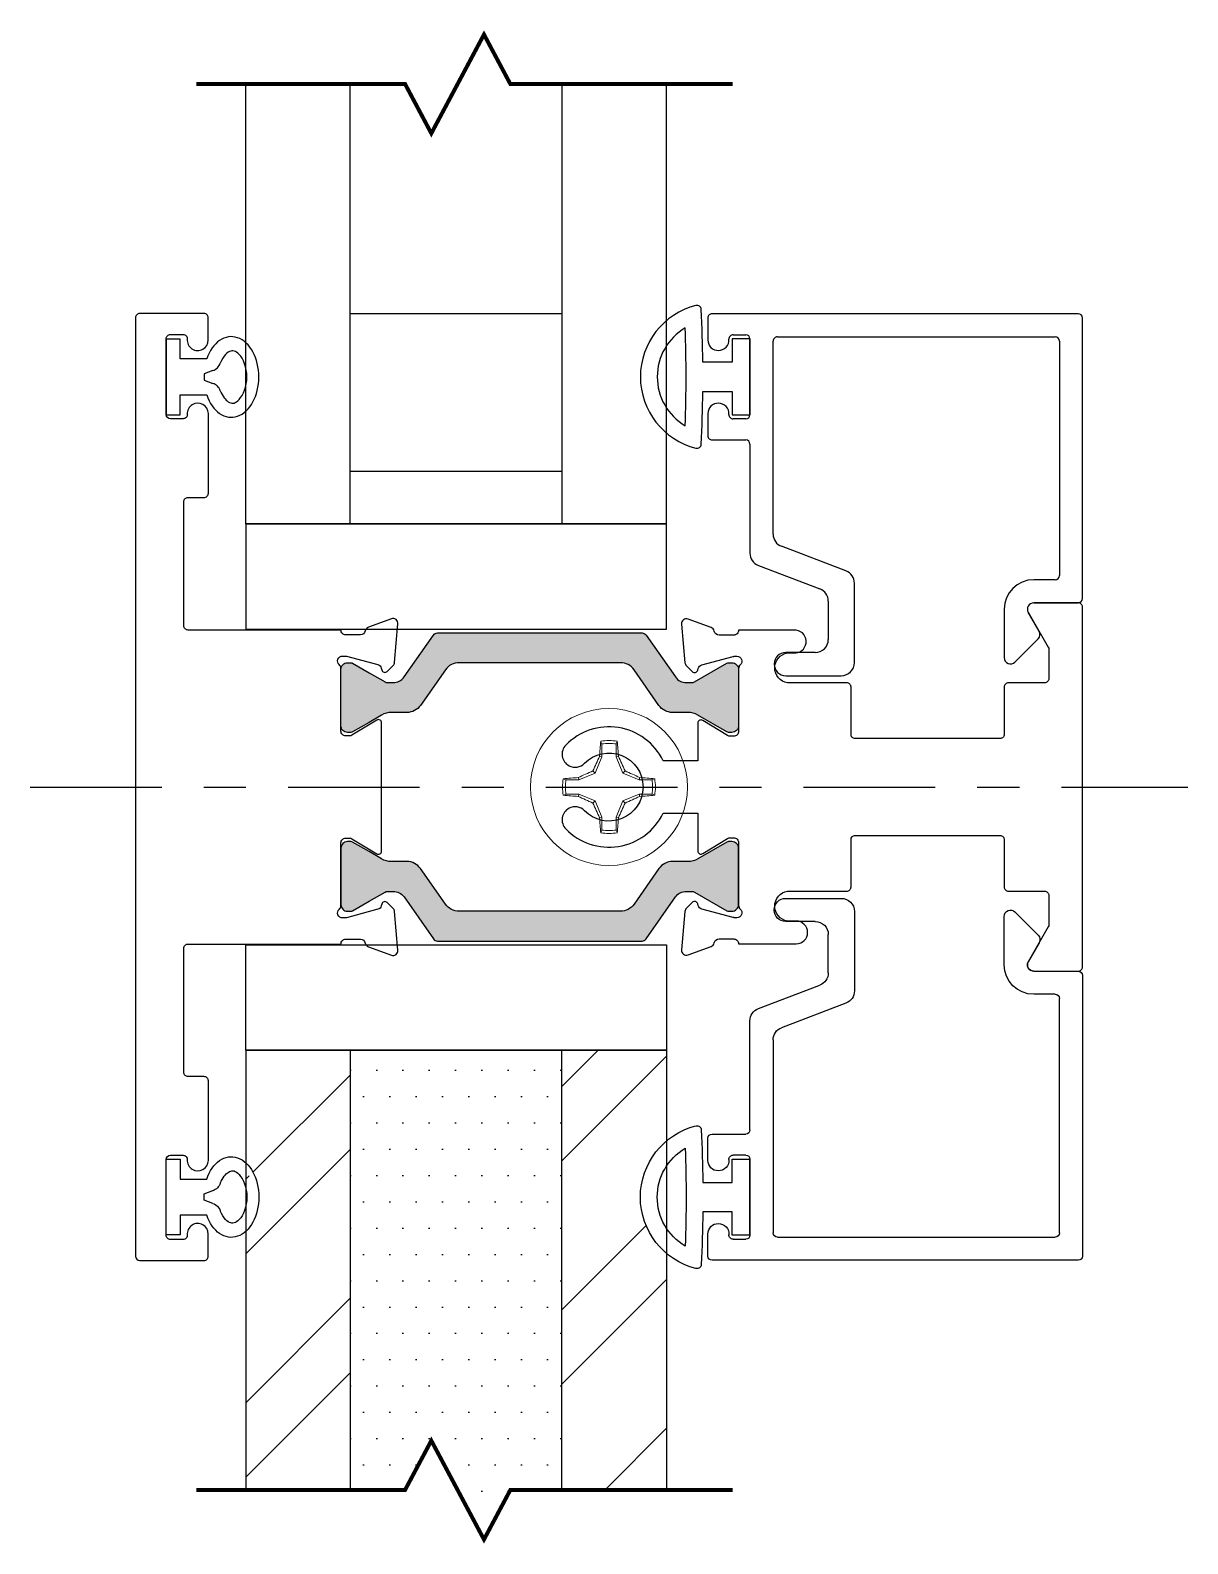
# Model space of a CAD drawing. Extents: x -82 to 113, y -82 to 93.
# Drawn here: x 15.365 to 18.115, y 75.468 to 79.064 of the extents above; entities that cross this region are included whole.
import ezdxf

# ---------------------------------------------------------------- set-up
doc = ezdxf.new("R2010")
doc.units = 0
doc.header["$MEASUREMENT"] = 0
doc.linetypes.add('CENTER', pattern=[2, 1.25, -0.25, 0.25, -0.25])
doc.layers.get('0').update_dxf_attribs({"linetype": 'CONTINUOUS'})
for name, color, linetype in [('1', 7, 'CONTINUOUS'), ('Ballons', 7, 'CONTINUOUS'), ('CENTERLINES', 40, 'CENTER'), ('FRAME', 1, 'CONTINUOUS'), ('GLASS', 7, 'CONTINUOUS'), ('INERTIA', 7, 'CONTINUOUS'), ('MISC', 7, 'CONTINUOUS'), ('PROFILE NUMBER', 150, 'CONTINUOUS'), ('SEAL', 7, 'CONTINUOUS'), ('VENT', 5, 'CONTINUOUS')]:
    doc.layers.add(name, color=color, linetype=linetype)

# ---------------------------------------------------------------- blocks, each defined once
blk = doc.blocks.new('3914')
at = {"layer": 'MISC'}
h = blk.add_hatch(color=256, dxfattribs=at)
h.dxf.hatch_style = 1
h.paths.add_polyline_path([(0.4173, 0.361, 0.244698), (0.4076, 0.366), (-0.0785, 0.366, 0.244698), (-0.0882, 0.361), (-0.1579, 0.2614, -0.244698), (-0.1837, 0.2479), (-0.1969, 0.2479, -0.131652), (-0.2028, 0.2495), (-0.2801, 0.2941, 0.131652), (-0.284, 0.2952), (-0.2922, 0.2952, 0.415052), (-0.3079, 0.2794), (-0.3079, 0.1455, 0.413376), (-0.2922, 0.1298), (-0.284, 0.1298, 0.131652), (-0.2801, 0.1309), (-0.211, 0.1707, -0.131652), (-0.1874, 0.1771), (-0.151, 0.1771, 0.244698), (-0.1187, 0.1939), (-0.0595, 0.2784, -0.244698), (-0.0273, 0.2952), (0.3563, 0.2952, -0.244698), (0.3886, 0.2784), (0.4478, 0.1939, 0.244698), (0.48, 0.1771), (0.5165, 0.1771, -0.131652), (0.5401, 0.1707), (0.5701, 0.1535), (0.6092, 0.1309, 0.131652), (0.6131, 0.1298), (0.6212, 0.1298, 0.435515), (0.6369, 0.1467), (0.6369, 0.2806, 0.393228), (0.6212, 0.2952), (0.6131, 0.2952, 0.131652), (0.6092, 0.2941), (0.5701, 0.2715), (0.5319, 0.2495, -0.131652), (0.526, 0.2479), (0.5128, 0.2479, -0.244698), (0.487, 0.2614)])
h = blk.add_hatch(color=256, dxfattribs=at)
h.dxf.hatch_style = 1
h.paths.add_polyline_path([(0.487, -0.2613, -0.244698), (0.5128, -0.2479), (0.526, -0.2479, -0.131652), (0.5319, -0.2495), (0.5701, -0.2715), (0.6092, -0.2941, 0.131652), (0.6131, -0.2951), (0.6212, -0.2951, 0.435515), (0.6369, -0.2782), (0.6369, -0.1444, 0.393228), (0.6212, -0.1298), (0.6131, -0.1298, 0.131652), (0.6092, -0.1308), (0.5701, -0.1534), (0.5401, -0.1707, -0.131652), (0.5165, -0.177), (0.48, -0.177, 0.244698), (0.4478, -0.1938), (0.3886, -0.2783, -0.244698), (0.3563, -0.2951), (-0.0273, -0.2951, -0.244698), (-0.0595, -0.2783), (-0.1187, -0.1938, 0.244698), (-0.151, -0.177), (-0.1874, -0.177, -0.131652), (-0.211, -0.1707), (-0.2801, -0.1308, 0.131652), (-0.284, -0.1298), (-0.2922, -0.1298, 0.415052), (-0.3079, -0.1456), (-0.3079, -0.2794, 0.413376), (-0.2922, -0.2951), (-0.284, -0.2951, 0.131652), (-0.2801, -0.2941), (-0.2028, -0.2495, -0.131652), (-0.1969, -0.2479), (-0.1837, -0.2479, -0.244698), (-0.1579, -0.2613), (-0.0882, -0.361, 0.244698), (-0.0785, -0.366), (0.4076, -0.366, 0.244698), (0.4173, -0.361)])
at = {"color": 1}
blk.add_lwpolyline([(-0.1286, 0.0625, -0.52065), (0.1027, 0.0995, -0.498955), (0.095, 0.0505, -0.334263), (0.0582, 0.0563, 2.470836), (0.0582, -0.0563, -0.334263), (0.095, -0.0505, -0.498955), (0.1027, -0.0995, -0.52065), (-0.1286, -0.0625), (-0.2111, -0.0625), (-0.2111, -0.1517, -0.585524), (-0.2228, -0.1583), (-0.2817, -0.1224, 0.137872), (-0.2877, -0.1207), (-0.2963, -0.1207, 0.414214), (-0.3079, -0.1324), (-0.3079, -0.2816, -0.213422), (-0.3118, -0.2902, 0.6885), (-0.304, -0.3105), (-0.2978, -0.3105, 0.065543), (-0.2948, -0.3101), (-0.2202, -0.2901, 0.267949), (-0.212, -0.2819), (-0.2108, -0.2775, -0.57735), (-0.1978, -0.2741), (-0.1838, -0.2882, -0.176327), (-0.1804, -0.2954), (-0.1724, -0.387, -0.548619), (-0.1879, -0.3989), (-0.2426, -0.379, -0.263725), (-0.25, -0.3703, 0.359508), (-0.2614, -0.3609), (-0.2963, -0.3609, 0.414214), (-0.3079, -0.3725), (-0.445, -0.3725, -1), (-0.445, -0.3185), (-0.4243, -0.3185, 0.859155), (-0.4243, -0.2475), (-0.565, -0.2475, -0.414214), (-0.575, -0.2375), (-0.575, -0.125, 0.414214), (-0.585, -0.115), (-0.929, -0.115, 0.414214), (-0.939, -0.125), (-0.939, -0.2375, -0.414214), (-0.949, -0.2475), (-1.035, -0.2475, 0.414214), (-1.045, -0.2575), (-1.045, -0.3275, 0.131652), (-1.0437, -0.3325), (-0.996, -0.415, -0.57735), (-1.009, -0.4375), (-1.115, -0.4375, -0.414214), (-1.125, -0.4275), (-1.125, 0.4275, -0.414214), (-1.115, 0.4375), (-1.009, 0.4375, -0.57735), (-0.996, 0.415), (-1.0437, 0.3325, 0.131652), (-1.045, 0.3275), (-1.045, 0.2575, 0.414214), (-1.035, 0.2475), (-0.949, 0.2475, -0.414214), (-0.939, 0.2375), (-0.939, 0.125, 0.414214), (-0.929, 0.115), (-0.585, 0.115, 0.414214), (-0.575, 0.125), (-0.575, 0.2375, -0.414214), (-0.565, 0.2475), (-0.4243, 0.2475, 0.859155), (-0.4243, 0.3185), (-0.4381, 0.3185, -0.991888), (-0.445, 0.3725), (-0.3079, 0.3725, 0.414214), (-0.2963, 0.3609), (-0.2614, 0.3609, 0.359508), (-0.25, 0.3703, -0.263725), (-0.2426, 0.379), (-0.1879, 0.3989, -0.548619), (-0.1724, 0.387), (-0.1804, 0.2954, -0.176327), (-0.1838, 0.2882), (-0.1978, 0.2741, -0.57735), (-0.2108, 0.2775), (-0.212, 0.2819, 0.267949), (-0.2202, 0.2901), (-0.2948, 0.3101, 0.065543), (-0.2978, 0.3105), (-0.304, 0.3105, 0.6885), (-0.3118, 0.2902, -0.213422), (-0.3079, 0.2816), (-0.3079, 0.1324, 0.414214), (-0.2963, 0.1207), (-0.2877, 0.1207, 0.137872), (-0.2817, 0.1224), (-0.2228, 0.1583, -0.585524), (-0.2111, 0.1517), (-0.2111, 0.0625)], format="xyb", close=True, dxfattribs=at)
at = {"layer": '1'}
for points in [[(0.3886, 0.2784), (0.4478, 0.1939, 0.244698), (0.48, 0.1771), (0.5165, 0.1771, -0.131652), (0.5401, 0.1707), (0.5701, 0.1535), (0.6092, 0.1309, 0.131652), (0.6131, 0.1298), (0.6212, 0.1298, 0.414214), (0.637, 0.1456), (0.637, 0.1653), (0.637, 0.2597), (0.637, 0.2794, 0.414214), (0.6212, 0.2952), (0.6131, 0.2952, 0.131652), (0.6092, 0.2941), (0.5701, 0.2715), (0.5319, 0.2495, -0.131652), (0.526, 0.2479), (0.5128, 0.2479, -0.244698), (0.487, 0.2614), (0.4173, 0.361, 0.244698), (0.4076, 0.366), (-0.0785, 0.366, 0.244698), (-0.0882, 0.361), (-0.1579, 0.2614, -0.244698), (-0.1837, 0.2479), (-0.1969, 0.2479, -0.131652), (-0.2028, 0.2495), (-0.2801, 0.2941, 0.131652), (-0.284, 0.2952), (-0.2922, 0.2952, 0.414214), (-0.3079, 0.2794), (-0.3079, 0.2597), (-0.3079, 0.1653), (-0.3079, 0.1456, 0.414214), (-0.2922, 0.1298), (-0.284, 0.1298, 0.131652), (-0.2801, 0.1309), (-0.211, 0.1707, -0.131652), (-0.1874, 0.1771), (-0.151, 0.1771, 0.244698), (-0.1187, 0.1939), (-0.0595, 0.2784, -0.244698), (-0.0273, 0.2952), (0.3563, 0.2952, -0.244698)], [(0.3886, -0.2783), (0.4478, -0.1938, -0.244698), (0.48, -0.177), (0.5165, -0.177, 0.131652), (0.5401, -0.1707), (0.5701, -0.1534), (0.6092, -0.1308, -0.131652), (0.6131, -0.1298), (0.6212, -0.1298, -0.414214), (0.637, -0.1455), (0.637, -0.1652), (0.637, -0.2597), (0.637, -0.2794, -0.414214), (0.6212, -0.2951), (0.6131, -0.2951, -0.131652), (0.6092, -0.2941), (0.5701, -0.2715), (0.5319, -0.2495, 0.131652), (0.526, -0.2479), (0.5128, -0.2479, 0.244698), (0.487, -0.2613), (0.4173, -0.361, -0.244698), (0.4076, -0.366), (-0.0785, -0.366, -0.244698), (-0.0882, -0.361), (-0.1579, -0.2613, 0.244698), (-0.1837, -0.2479), (-0.1969, -0.2479, 0.131652), (-0.2028, -0.2495), (-0.2801, -0.2941, -0.131652), (-0.284, -0.2951), (-0.2922, -0.2951, -0.414214), (-0.3079, -0.2794), (-0.3079, -0.2597), (-0.3079, -0.1652), (-0.3079, -0.1455, -0.414214), (-0.2922, -0.1298), (-0.284, -0.1298, -0.131652), (-0.2801, -0.1308), (-0.211, -0.1707, 0.131652), (-0.1874, -0.177), (-0.151, -0.177, -0.244698), (-0.1187, -0.1938), (-0.0595, -0.2783, 0.244698), (-0.0273, -0.2951), (0.3563, -0.2951, 0.244698)]]:
    blk.add_lwpolyline(points, format="xyb", close=True, dxfattribs=at)
at = {"layer": 'INERTIA', "color": 1}
blk.add_lwpolyline([(0.5401, 0.1522, -0.585524), (0.5519, 0.1589), (0.6107, 0.123, 0.137872), (0.6168, 0.1213), (0.6253, 0.1213, 0.414214), (0.6369, 0.1329), (0.6369, 0.1365), (0.6369, 0.2821, -0.213422), (0.6408, 0.2908, 0.6885), (0.6331, 0.3111), (0.6269, 0.3111, 0.065543), (0.6238, 0.3107), (0.5492, 0.2907, 0.267949), (0.541, 0.2824), (0.5398, 0.2781, -0.57735), (0.5269, 0.2746), (0.5128, 0.2887, -0.176327), (0.5094, 0.2959), (0.5014, 0.3875, -0.548619), (0.517, 0.3994), (0.5716, 0.3795, -0.263725), (0.5791, 0.3708, 0.359508), (0.5905, 0.3614), (0.6253, 0.3614, 0.414214), (0.6369, 0.373), (1, 0.373, 0.414214), (1.01, 0.383), (1.01, 0.678, 0.414214), (1, 0.688), (0.9619, 0.688, -0.414214), (0.9519, 0.698), (0.9519, 0.887, -1.029004), (1.0019, 0.8856, 0.43106), (1.0119, 0.875), (1.0419, 0.875, 0.414091), (1.0519, 0.885), (1.052, 1.065, 0.414336), (1.042, 1.075), (1.0119, 1.075, 0.439579), (1.0019, 1.0642, -1.043857), (0.952, 1.062), (0.952, 1.115, -0.414214), (0.962, 1.125), (1.115, 1.125, -0.414214), (1.125, 1.115), (1.125, -1.115, -0.414213), (1.115, -1.125), (0.962, -1.125, -0.414214), (0.952, -1.115), (0.952, -1.062, -1.043857), (1.0019, -1.0641, 0.439579), (1.0119, -1.075), (1.042, -1.075, 0.414336), (1.052, -1.065), (1.0519, -0.885, 0.414091), (1.0419, -0.875), (1.0119, -0.875, 0.43106), (1.0019, -0.8855, -1.029004), (0.9519, -0.887), (0.9519, -0.698, -0.414214), (0.9619, -0.688), (1, -0.688, 0.414214), (1.01, -0.678), (1.01, -0.383, 0.414214), (1, -0.373), (0.6369, -0.373, 0.414214), (0.6253, -0.3614), (0.5905, -0.3614, 0.359508), (0.5791, -0.3708, -0.263725), (0.5716, -0.3795), (0.517, -0.3994, -0.548619), (0.5014, -0.3875), (0.5094, -0.2958, -0.176327), (0.5128, -0.2886), (0.5269, -0.2745, -0.57735), (0.5398, -0.278), (0.541, -0.2824, 0.267949), (0.5492, -0.2906), (0.6238, -0.3106, 0.065543), (0.6269, -0.311), (0.6331, -0.311, 0.6885), (0.6408, -0.2907, -0.213422), (0.6369, -0.2821), (0.6369, -0.1364), (0.6369, -0.1328, 0.414214), (0.6253, -0.1212), (0.6168, -0.1212, 0.137872), (0.6107, -0.1229), (0.5519, -0.1588, -0.585524), (0.5401, -0.1522)], format="xyb", close=True, dxfattribs=at)
blk = doc.blocks.new('dfasdf')
at = {"color": 7, "linetype": 'Continuous', "lineweight": 15}
for p, q in [((54.6225, 25.6793), (54.62, 25.6856)), ((54.6225, 25.6793), (54.6225, 25.6488)), ((54.6566, 25.6488), (54.6566, 25.6793)), ((54.6225, 25.6488), (54.6065, 25.6101)), ((54.6225, 25.6488), (54.6171, 25.6499)), ((54.6566, 25.6488), (54.662, 25.6499)), ((54.6727, 25.6101), (54.6566, 25.6488)), ((54.6065, 25.6101), (54.5678, 25.5941)), ((54.6065, 25.6101), (54.6014, 25.6152)), ((54.6727, 25.6101), (54.6777, 25.6152)), ((54.7114, 25.5941), (54.6727, 25.6101)), ((54.5678, 25.5941), (54.5373, 25.5941)), ((54.5678, 25.5941), (54.5667, 25.5995)), ((54.7114, 25.5941), (54.7124, 25.5995)), ((54.7418, 25.5941), (54.7114, 25.5941)), ((54.7418, 25.5941), (54.7482, 25.5966)), ((54.5373, 25.56), (54.531, 25.5575)), ((54.5373, 25.56), (54.5678, 25.56)), ((54.5678, 25.56), (54.5667, 25.5546)), ((54.5678, 25.56), (54.6065, 25.544)), ((54.6065, 25.544), (54.6014, 25.5389)), ((54.6065, 25.544), (54.6225, 25.5053)), ((54.6566, 25.5053), (54.6727, 25.544)), ((54.6727, 25.544), (54.7114, 25.56)), ((54.6727, 25.544), (54.6777, 25.5389)), ((54.7114, 25.56), (54.7124, 25.5546)), ((54.7114, 25.56), (54.7418, 25.56)), ((54.6225, 25.5053), (54.6171, 25.5042)), ((54.6225, 25.5053), (54.6225, 25.4748)), ((54.6566, 25.5053), (54.662, 25.5042)), ((54.6566, 25.4748), (54.6566, 25.5053)), ((54.6566, 25.4748), (54.6592, 25.4685))]:
    blk.add_line(p, q, dxfattribs=at)
at = {"color": 7, "linetype": 'Continuous', "lineweight": 15, "flags": 128}
for points in [[(54.6566, 25.6793), (54.658, 25.6827), (54.6592, 25.6856)], [(54.5373, 25.5941), (54.534, 25.5954), (54.531, 25.5966)], [(54.7418, 25.56), (54.7452, 25.5587), (54.7482, 25.5575)], [(54.6225, 25.4748), (54.6212, 25.4714), (54.62, 25.4685)]]:
    blk.add_lwpolyline(points, dxfattribs=at)
at = {"color": 7, "linetype": 'Continuous', "lineweight": 15}
blk.add_circle((54.6396, 25.577), 0.1865, dxfattribs=at)
for centre, radius, start, end in [((55.5592, 25.5924), 0.9438, 174.331, 176.507), ((54.6396, 25.577), 0.1103, 79.7812, 100.2188), ((54.6396, 25.577), 0.1037, 80.5333, 99.4667), ((53.7199, 25.5924), 0.9438, 3.493, 5.669), ((55.6923, 25.1423), 1.1889, 154.7283, 156.5646), ((53.5869, 25.1423), 1.1889, 23.4354, 25.2717), ((55.0743, 24.5244), 1.1889, 113.4354, 115.2717), ((54.2049, 24.5244), 1.1889, 64.7283, 66.5646), ((54.6396, 25.577), 0.1103, 169.7812, 190.2188), ((54.6242, 24.6574), 0.9438, 93.493, 95.669), ((54.6396, 25.577), 0.1037, 170.5333, 189.4667), ((54.6549, 24.6574), 0.9438, 84.331, 86.507), ((54.6396, 25.577), 0.1037, 350.5333, 9.4667), ((54.6396, 25.577), 0.1103, 349.7812, 10.2188), ((54.6242, 26.4967), 0.9438, 264.331, 266.507), ((55.0743, 26.6297), 1.1889, 244.7283, 246.5646), ((55.6923, 26.0117), 1.1889, 203.4354, 205.2717), ((53.5869, 26.0117), 1.1889, 334.7283, 336.5646), ((54.2049, 26.6297), 1.1889, 293.4354, 295.2717), ((54.6549, 26.4967), 0.9438, 273.493, 275.669), ((55.5592, 25.5617), 0.9438, 183.493, 185.669), ((53.7199, 25.5617), 0.9438, 354.331, 356.507), ((54.6396, 25.577), 0.1103, 259.7812, 280.2188), ((54.6396, 25.577), 0.1037, 260.5333, 279.4667)]:
    blk.add_arc(centre, radius, start, end, dxfattribs=at)
blk = doc.blocks.new('25199')
at = {"layer": 'PROFILE NUMBER', "color": 5}
for p, q in [((-0.0152, 0.1107), (-0.0077, 0.09)), ((0.0077, 0.09), (0.0152, 0.1107)), ((-0.0077, 0.09), (0.0077, 0.09))]:
    blk.add_line(p, q, dxfattribs=at)
blk.add_lwpolyline([(-0.0427, 0.0963), (-0.0427, 0.0335), (-0.09, 0.0335), (-0.09, 0), (0.09, 0), (0.09, 0.0335), (0.0427, 0.0335), (0.0427, 0.0963)], dxfattribs=at)
for centre, start, end in [((-0.0434, 0.1005), 19.8289, 69.2012), ((0.0434, 0.1005), 110.7697, 160.1945)]:
    blk.add_arc(centre, 0.03, start, end, dxfattribs=at)
blk.add_ellipse((0, 0.1547), major_axis=(-0.0958, 0), ratio=0.680816, start_param=2.033109, end_param=7.391692, dxfattribs=at)
blk.add_open_spline([(0.0328, 0.1286), (0.0459, 0.1335), (0.0549, 0.1413), (0.0641, 0.1561), (0.064, 0.1608), (0.0494, 0.1791), (0.0304, 0.1895), (-0.0138, 0.1932), (-0.0371, 0.1863), (-0.0617, 0.1676), (-0.0632, 0.1604), (-0.0596, 0.1465), (-0.0504, 0.1353), (-0.0328, 0.1286)], degree=3, knots=[2.056982, 2.056982, 2.056982, 2.056982, 2.724403, 2.724403, 3.660137, 3.660137, 4.595871, 4.595871, 5.531605, 5.531605, 6.467339, 6.467339, 7.36772, 7.36772, 7.36772, 7.36772], dxfattribs=at)
blk = doc.blocks.new('25031')
for p, q in [((-0.035, 0.112), (-0.035, 0.042)), ((0.035, 0.042), (0.035, 0.112)), ((-0.035, 0.042), (-0.09, 0.042)), ((-0.09, 0.042), (-0.09, 0)), ((0.09, 0.042), (0.035, 0.042)), ((0.09, 0), (0.09, 0.042)), ((-0.09, 0), (0.09, 0))]:
    blk.add_line(p, q)
for centre, radius, start, end in [((0, 0.0856), 0.1748, 14.1622, 165.8685), ((0, 0.0856), 0.1348, 30.4808, 149.5259), ((0.0002, 3.2904), 3.1386, 267.8759, 269.9963), ((0.005, 3.0562), 2.9044, 269.9005, 272.1922), ((-0.1598, 0.1258), 0.01, 165.8685, 267.1063), ((0.0002, 3.2904), 3.1786, 267.1063, 269.3654), ((0.005, 3.0562), 2.9444, 270.5829, 273.0223), ((0.1598, 0.1259), 0.01, 273.0223, 14.1622)]:
    blk.add_arc(centre, radius, start, end)
blk = doc.blocks.new('3907_1in._Glass_Stop')
for p, q in [((0.6952, 0.173), (0.563, 0.173)), ((0.1504, 0.1406), (0.0954, 0.0856)), ((0.176, 0.015), (0.176, 0.13)), ((0.532, 0.142), (0.532, -0.047)), ((0.625, 0.118), (0.6952, 0.118)), ((0.594, -0.0043), (0.594, 0.087)), ((0.093, 0.0675), (0.119, 0.0225)), ((0.106, 0), (0, 0)), ((-0.01, -0.01), (-0.01, -0.677)), ((0.76, -0.0889), (0.614, -0.0333)), ((0.045, -0.622), (0.045, -0.065)), ((0.055, -0.055), (0.106, -0.055)), ((0.552, -0.076), (0.705, -0.1343)), ((0.78, -0.377), (0.78, -0.1179)), ((0.725, -0.1633), (0.725, -0.622)), ((0.87, -0.387), (0.79, -0.387)), ((0.88, -0.4495), (0.88, -0.397)), ((0.78, -0.627), (0.78, -0.447)), ((0.79, -0.437), (0.8201, -0.437)), ((0.715, -0.632), (0.055, -0.632)), ((0.8201, -0.637), (0.79, -0.637)), ((0.88, -0.677), (0.88, -0.6245)), ((0, -0.687), (0.87, -0.687))]:
    blk.add_line(p, q)
for centre, radius, start, end in [((0.161, 0.13), 0.015, 0, 135), ((0.563, 0.142), 0.031, 90, 180), ((0.6952, 0.146), 0.027, 360, 90), ((0.6952, 0.145), 0.027, 270, 360), ((0.625, 0.087), 0.031, 90, 180), ((0.106, 0.075), 0.015, 135, 210), ((0, -0.01), 0.01, 90, 180), ((0.106, 0.015), 0.015, 270, 30), ((0.106, 0.015), 0.07, 270, 360), ((0.625, -0.0043), 0.031, 180, 249.1565), ((0.055, -0.065), 0.01, 90, 180), ((0.563, -0.047), 0.031, 180, 249.1565), ((0.749, -0.1179), 0.031, 0, 69.1565), ((0.694, -0.1633), 0.031, 360, 69.1565), ((0.79, -0.377), 0.01, 180, 270), ((0.87, -0.397), 0.01, 360, 90), ((0.79, -0.447), 0.01, 90, 180), ((0.8201, -0.447), 0.01, 355.904, 90), ((0.855, -0.4495), 0.025, 175.904, 270), ((0.855, -0.4495), 0.025, 270, 0), ((0.855, -0.6245), 0.025, 90, 184.096), ((0.855, -0.6245), 0.025, 360, 90), ((0.055, -0.622), 0.01, 180, 270), ((0.715, -0.622), 0.01, 270, 0), ((0.79, -0.627), 0.01, 180, 270), ((0.8201, -0.627), 0.01, 270, 4.096), ((0, -0.677), 0.01, 180, 270), ((0.87, -0.677), 0.01, 270, 0)]:
    blk.add_arc(centre, radius, start, end)
at = {"layer": 'SEAL', "rotation": 90}
blk.add_blockref('25199', (2.167, -0.5367), dxfattribs=at)
at = {"layer": 'VENT', "rotation": 270}
blk.add_blockref('25031', (0.78, -0.537), dxfattribs=at)

msp = doc.modelspace()

# ---------------------------------------------------------------- hatches: boundary and pattern name
at = {"layer": 'MISC'}
h = msp.add_hatch(dxfattribs=at)
h.set_pattern_fill('ANSI32', color=256, style=0)
edge = h.paths.add_edge_path()
edge.add_line((16.1243, 76.6413), (15.8763, 76.6413))
edge.add_line((15.8763, 76.6413), (15.8763, 76.3739))
edge.add_ellipse((15.8423, 76.2921), major_axis=(0, 0.0958), ratio=0.680816, start_angle=211.4646, end_angle=328.5325, ccw=False)
edge.add_line((15.8763, 76.2104), (15.8763, 75.596))
edge.add_line((15.8763, 75.596), (16.1243, 75.596))
edge.add_line((16.1243, 75.596), (16.1243, 76.6413))
h = msp.add_hatch(dxfattribs=at)
h.set_pattern_fill('DOTS', color=256, style=0)
h.set_pattern_definition([(0, (1e-13, 4.46834), (0.03125, 0.0625), [0, -0.0625])])
h.paths.add_polyline_path([(16.1243, 76.6413), (16.6273, 76.6413), (16.6273, 75.596), (16.505, 75.596), (16.4425, 75.4785), (16.3174, 75.7134), (16.2549, 75.596), (16.1243, 75.596)])
h = msp.add_hatch(dxfattribs=at)
h.set_pattern_fill('ANSI32', color=256, style=0)
h.paths.add_polyline_path([(16.8763, 76.4255), (16.8763, 76.6413), (16.6273, 76.6413), (16.6273, 75.596), (16.8763, 75.596), (16.8763, 76.1581, -0.46521)])

# ---------------------------------------------------------------- linework, layer by layer
at = {"layer": 'Ballons'}
for points in [[(16.8763, 77.8913), (15.8763, 77.8913), (15.8763, 77.6413), (16.8763, 77.6413)], [(16.8763, 76.6413), (15.8763, 76.6413), (15.8763, 76.8913), (16.8763, 76.8913)]]:
    msp.add_lwpolyline(points, close=True, dxfattribs=at)
at = {"layer": 'CENTERLINES', "ltscale": 0.25}
msp.add_line((15.3645, 77.2663), (18.1145, 77.2663), dxfattribs=at)
at = {"layer": 'GLASS', "color": 7}
for p, q in [((15.8763, 77.8913), (15.8763, 78.9367)), ((16.1243, 77.8913), (16.1243, 78.9367)), ((16.6273, 78.9367), (16.6273, 77.8913)), ((16.8763, 77.8913), (16.8763, 78.9367))]:
    msp.add_line(p, q, dxfattribs=at)
at = {"layer": 'GLASS'}
for p, q in [((15.8763, 76.6413), (15.8763, 75.596)), ((16.1243, 76.6413), (16.1243, 75.596)), ((16.6273, 75.596), (16.6273, 76.6413)), ((16.8763, 76.6413), (16.8763, 75.596))]:
    msp.add_line(p, q, dxfattribs=at)
at = {"layer": 'GLASS', "color": 7, "const_width": 0.0094}
for points in [[(17.0334, 78.9367), (16.505, 78.9367), (16.4425, 79.0541), (16.3174, 78.8192), (16.2549, 78.9367), (15.759, 78.9367)], [(17.0334, 75.596), (16.505, 75.596), (16.4425, 75.4785), (16.3174, 75.7134), (16.2549, 75.596), (15.759, 75.596)]]:
    msp.add_lwpolyline(points, dxfattribs=at)
at = {"layer": 'INERTIA', "color": 7}
for p, q in [((16.1243, 78.3913), (16.6273, 78.3913)), ((16.1243, 78.0163), (16.6273, 78.0163)), ((15.8763, 77.8913), (16.8763, 77.8913)), ((15.8763, 76.6413), (16.8763, 76.6413))]:
    msp.add_line(p, q, dxfattribs=at)

# ---------------------------------------------------------------- block references
at = {"xscale": -1}
for name, p in [('3914', (16.7395, 77.2663)), ('dfasdf', (71.3791, 51.6893))]:
    msp.add_blockref(name, p, dxfattribs=at)
at = {"layer": 'FRAME', "rotation": 180}
msp.add_blockref('3907_1in._Glass_Stop', (17.8545, 77.7038), dxfattribs=at)
at = {"layer": 'FRAME', "xscale": -1}
msp.add_blockref('3907_1in._Glass_Stop', (17.8545, 76.8288), dxfattribs=at)

doc.saveas('drawing.dxf')
